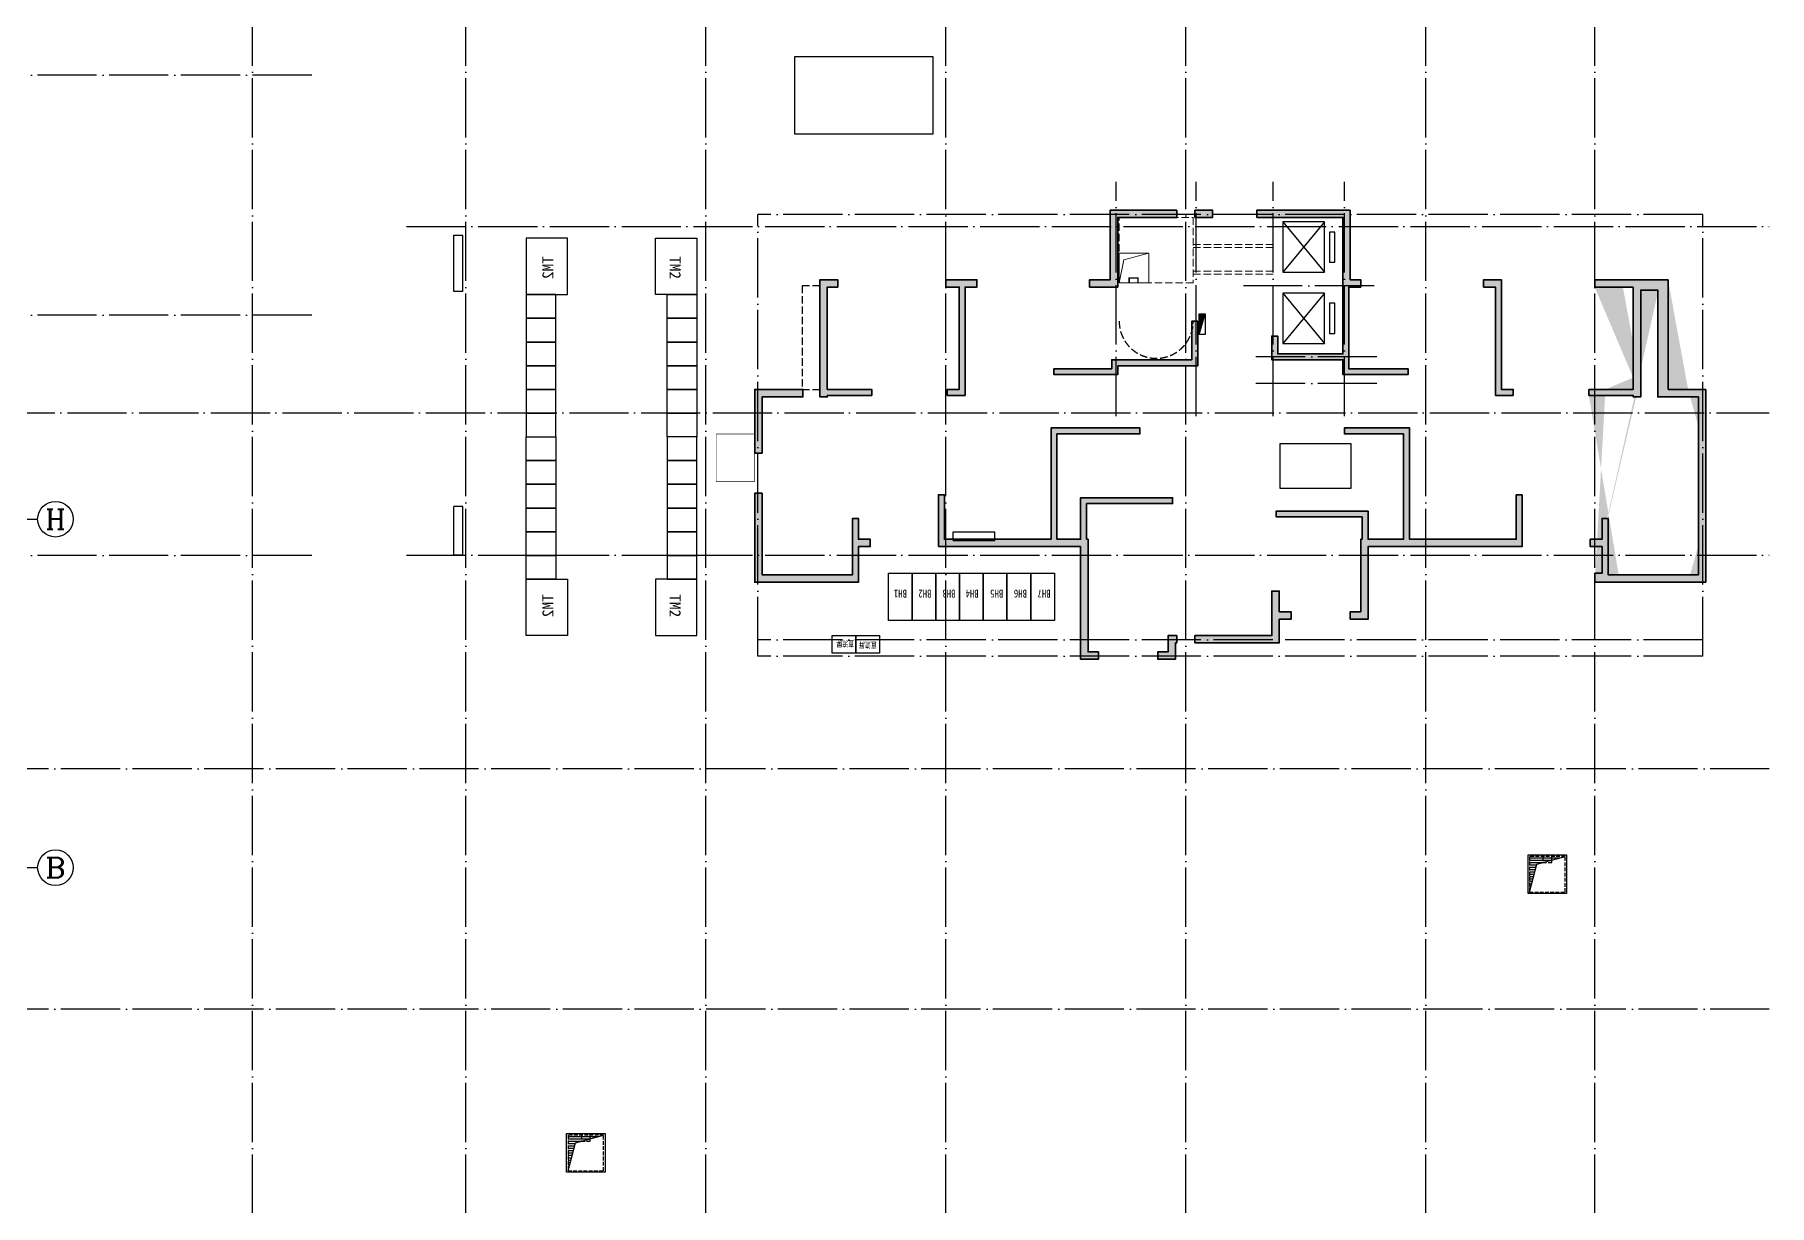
# Model space of a CAD drawing. Extents: x 115549 to 768939, y -502199 to 402497.
# Drawn here: x 622633 to 681174, y -383137 to -343658 of the extents above; entities that cross this region are included whole.
import ezdxf
from ezdxf.enums import TextEntityAlignment as Align

# ---------------------------------------------------------------- set-up
doc = ezdxf.new("R2010")
doc.units = 0
doc.header["$LTSCALE"] = 1000
doc.header["$MEASUREMENT"] = 0
for name, pattern in [('__DASH', [0.35, 0.25, -0.1]), ('DASH', [0.35, 0.25, -0.1]), ('DOTE', [2.4200000000000004, 2, -0.2, 0.02, -0.2])]:
    doc.linetypes.add(name, pattern=pattern)
for name, color, linetype, lineweight in [('_0', 7, 'Continuous', 9), ('主楼剪力墙', 212, 'Continuous', 5), ('砼墙', 3, 'Continuous', 35)]:
    doc.layers.add(name, color=color, linetype=linetype, lineweight=lineweight)
for name, color, linetype in [('AXIS', 3, 'Continuous'), ('AXIS_TEXT', 7, 'Continuous'), ('DOTE', 16, 'DOTE'), ('DQ', 6, 'Continuous'), ('EQUIP_消火栓', 7, 'Continuous'), ('EVTR', 2, 'Continuous'), ('nuan', 6, 'Continuous'), ('STAIR', 50, 'Continuous'), ('升板区域', 8, 'Continuous'), ('地库文字', 7, 'Continuous'), ('给水', 32, 'Continuous')]:
    doc.layers.add(name, color=color, linetype=linetype)
doc.styles.add('-宋体', font='', dxfattribs={"width": 0.8})
doc.styles.add('_TCH_AXIS', font='COMPLEX', dxfattribs={"bigfont": 'GBCBIG'})
doc.styles.add('COMPLEX', font='COMPLEX')
doc.styles.add('宋体', font='', dxfattribs={"width": 0.8})
doc.styles.get('-宋体').set_extended_font_data('SimSun')
doc.styles.get('宋体').set_extended_font_data('SimSun')

# ---------------------------------------------------------------- blocks, each defined once
blk = doc.blocks.new('zhuloujlqtiangchong')
at = {"layer": '主楼剪力墙'}
h = blk.add_hatch(color=253, dxfattribs=at)
h.dxf.hatch_style = 1
h.paths.add_polyline_path([(1078822.189551592, 619201.0165939331), (1079422.189551592, 619201.0165939331), (1081822.189551592, 619201.0165939331), (1082722.190331757, 619201.0165939331), (1083622.189551592, 619201.0306568146), (1083622.189551592, 618951.0165939331), (1083622.189551592, 617151.0165939331), (1083622.189551592, 615401.0353441238), (1084222.18642658, 615401.01659441), (1084222.19423908, 615651.0165939331), (1083872.189551592, 615651.0275316238), (1083872.189551592, 617151.0165939331), (1083872.189551592, 618951.0165939331), (1083872.189551592, 619451.0345630646), (1083822.189551592, 619451.0345630646), (1083822.189551592, 620251.0165939331), (1083822.189551592, 620651.0165939331), (1085622.189551592, 620651.0165939331), (1086722.189551592, 620651.0165939331), (1086722.189551592, 620851.0165939331), (1085622.189551592, 620851.0165939331), (1083622.189551592, 620851.0165939331), (1083622.189551592, 620251.0165939331), (1083622.189551592, 619451.0306568146), (1082822.189551592, 619451.0181565285), (1082822.189551592, 620751.0165939331), (1082822.189551592, 620951.0165939331), (1082822.189551592, 622601.0165939331), (1082822.189551592, 623001.0165939331), (1084822.189551592, 623001.0165939331), (1085622.189551592, 623001.0165939331), (1085622.189551592, 623201.0165939331), (1084822.189551592, 623201.0165939331), (1082622.189551592, 623201.0165939331), (1082622.189551592, 622601.0165939331), (1082622.189551592, 620951.0165939331), (1082622.189551592, 620751.0165939331), (1082622.189551592, 619451.0165939331), (1081822.189551592, 619451.0165939331), (1079022.189551592, 619451.0165939331), (1079022.189551592, 620951.0165939331), (1078822.189551592, 620951.0165939331)])
h.paths.add_polyline_path([(1092722.213452458, 630551.0165939331), (1091272.213452458, 630551.0165939331), (1090172.213452458, 630551.0165939331), (1089572.222128153, 630551.0165939331), (1089572.214315653, 630301.0165939331), (1090172.213452458, 630301.0165939331), (1091272.213452458, 630301.0165939331), (1092472.213452458, 630301.0165939331), (1092472.213452458, 628101.0322189331), (1092472.213452458, 625701.0165939331), (1090272.213452458, 625701.0165939331), (1090272.213452458, 626301.0165939331), (1090072.213452458, 626301.0165939331), (1090072.213452458, 625501.0165939331), (1092472.213452458, 625501.0165939331), (1092472.213452458, 625001.0165939331), (1094672.213452458, 625001.0165939331), (1094672.213452458, 625201.0165939331), (1092672.213452458, 625201.0165939331), (1092672.213452458, 625601.0165939331), (1092672.213452458, 627951.0290942192), (1093072.20876497, 627951.01659441), (1093072.21657747, 628201.0165939331), (1092722.213452458, 628201.0275316238)])
h.paths.add_polyline_path([(1098222.189551592, 624301.0165939331), (1098222.189551592, 624501.0165939331), (1097822.189551592, 624501.0165939331), (1097822.189551592, 628201.0165939331), (1097222.189551592, 628201.0165939331), (1097222.189551592, 627951.0165939331), (1097622.189551592, 627951.0165939331), (1097622.189551592, 624301.0165939331)])
h.paths.add_polyline_path([(1076022.188844144, 624301.0165939331), (1076572.189551592, 624301.0165939331), (1076572.189551592, 624501.0165939331), (1076022.19025898, 624501.0165939331), (1075072.189551592, 624501.0300884247), (1075072.189551592, 624901.0165939331), (1075072.189551592, 626051.0165939331), (1075072.189551592, 627951.0165939331), (1075422.189551592, 627951.0165939331), (1075422.189551592, 628201.0165939331), (1074822.189551592, 628201.0165939331), (1074822.189551592, 626051.0165939331), (1074822.189551592, 624901.0165939331), (1074822.189551592, 624251.0388336182), (1075072.192140758, 624251.0388336182), (1075072.192140758, 624301.0300884247)])
h.paths.add_polyline_path([(1073222.188510001, 624251.0165939331), (1074246.22340852, 624251.0343914032), (1074246.21906358, 624501.0343914032), (1073222.190246761, 624501.0165939331), (1072622.189551592, 624501.0353441238), (1072622.189551592, 623101.0322189331), (1072622.189551592, 622351.0165939331), (1072872.189551592, 622351.0165939331), (1072872.189551592, 623101.0322189331), (1072872.189551592, 624251.0275316238)])
h.paths.add_polyline_path([(1075522.189551592, 618251.01659441), (1075022.191246033, 618251.0322189331), (1073222.191246033, 618251.0165939331), (1072872.189551592, 618251.0275316238), (1072872.189551592, 621001.0165939331), (1072622.189551592, 621001.0165939331), (1072622.189551592, 618001.0353441238), (1073222.188422918, 618001.0165939331), (1075022.188422918, 618001.0322189331), (1075522.189551592, 618001.0165939331), (1076122.189551592, 618001.0353441238), (1076122.189551592, 619201.0290942192), (1076522.18642658, 619201.01659441), (1076522.19423908, 619451.0165939331), (1076122.189551592, 619451.0290942192), (1076122.189551592, 620151.0165939331), (1075922.189551592, 620151.0165939331), (1075922.189551592, 619301.0322189331), (1075922.189551592, 618251.0290942192)])
h.paths.add_polyline_path([(1079722.189551592, 624301.0165939331), (1079722.189551592, 627951.0165939331), (1080122.189551592, 627951.0165939331), (1080122.189551592, 628201.0165939331), (1079622.189551592, 628201.0165939331), (1079072.189551592, 628201.0165939331), (1079072.189551592, 627951.0165939331), (1079522.189551592, 627951.0165939331), (1079522.189551592, 624501.0165939331), (1079122.189551592, 624501.0165939331), (1079122.189551592, 624301.0165939331)])
h.paths.add_polyline_path([(1084872.213452458, 625301.0165939331), (1087572.213452458, 625301.0165939331), (1087572.213452458, 626801.0165939331), (1087372.213452458, 626801.0165939331), (1087372.213452458, 625501.0165939331), (1084672.213452458, 625501.0165939331), (1084672.213452458, 625201.0165939331), (1082722.189551592, 625201.0165939331), (1082722.189551592, 625001.0165939331), (1084872.213452458, 625001.0165939331)])
h.paths.add_polyline_path([(1086872.189551592, 630301.0165939331), (1086872.189551592, 630551.0165939331), (1085372.213452458, 630551.0165939331), (1084622.213452458, 630551.0165939331), (1084622.213452458, 628881.0165939331), (1084622.213452458, 628201.0165939331), (1084322.189551592, 628201.0165939331), (1083922.189551592, 628201.0165939331), (1083922.189551592, 627951.0165939331), (1084322.189551592, 627951.0165939331), (1084872.213452458, 627951.0165939331), (1084872.213452458, 628881.0165939331), (1084872.213452458, 630301.0165939331), (1085372.213452458, 630301.0165939331)])
h.paths.add_polyline_path([(1087472.189551592, 630301.0165939331), (1087472.189551592, 630551.0165939331), (1087472.213452458, 630551.0165939331), (1088072.222128153, 630551.0165939331), (1088072.214315653, 630301.0165939331), (1087472.213452458, 630301.0165939331)])
h.paths.add_polyline_path([(1086872.189551592, 615951.0322189331), (1086872.189551592, 616201.0322189331), (1086572.002051592, 616201.0322189331), (1086572.002051592, 615651.0275297165), (1086222.184862316, 615651.0165939331), (1086222.192677736, 615401.01659441), (1086822.002051592, 615401.0353450775), (1086822.002051592, 615951.0322189331)])
h.paths.add_polyline_path([(1087472.189551592, 615951.0290942192), (1087472.189551592, 616201.0290942192), (1088672.190331757, 616201.0165939331), (1089722.187207282, 616201.0165939331), (1090072.189551592, 616201.0275316238), (1090072.189551592, 616851.0322189331), (1090072.189551592, 617701.0165939331), (1090322.189551592, 617701.0165939331), (1090322.189551592, 617001.0290942192), (1090722.19423908, 617001.0165939331), (1090722.18642658, 616751.01659441), (1090322.189551592, 616751.0290942192), (1090322.189551592, 615951.0353441238), (1089722.191115677, 615951.0165939331), (1088672.189035177, 615951.0165939331)])
h.paths.add_polyline_path([(1098322.189551592, 620951.0165939331), (1098322.189551592, 619451.1055364609), (1094722.189551592, 619451.018998146), (1094722.189551592, 620301.0165939331), (1094722.189551592, 620951.0165939331), (1094722.189551592, 622601.0165939331), (1094722.189551592, 623201.0165939331), (1092522.189551592, 623201.0165939331), (1092522.189551592, 623001.0165939331), (1094522.189551592, 623001.0165939331), (1094522.189551592, 622601.0165939331), (1094522.189551592, 620951.0165939331), (1094522.189551592, 620301.0165939331), (1094522.189551592, 619451.0177102089), (1093322.189551592, 619451.0311031342), (1093322.189551592, 619801.0165939331), (1093322.189551592, 620401.0165939331), (1090222.189551592, 620401.0165939331), (1090222.189551592, 620201.0165939331), (1093122.189551592, 620201.0165939331), (1093122.189551592, 619801.0165939331), (1093122.189551592, 619451.0338931084), (1093072.189551592, 619451.0338931084), (1093072.189551592, 618501.0165939331), (1093072.189551592, 617001.0275316238), (1092722.184864044, 617001.0165939331), (1092722.192676544, 616751.01659441), (1093322.189551592, 616751.0353441238), (1093322.189551592, 618501.0165939331), (1093322.189551592, 619201.0311031342), (1094622.190194428, 619201.0165939331), (1098522.189551592, 619201.1103439331), (1098522.189551592, 620951.0165939331)])
edge = h.paths.add_edge_path()
edge.add_line((1100972.213452458, 618301.0195937157), (1101222.189551545, 618301.0293584918))
edge.add_line((1101222.189551592, 618301.029358387), (1101222.189551592, 619201.0322192017))
edge.add_line((1101222.189551592, 619201.03221941), (1100822.199968258, 619201.0165946812))
edge.add_line((1100822.199968219, 619201.0165948868), (1100822.173926552, 619451.0165935304))
edge.add_line((1100822.173926592, 619451.0165934563), (1100972.185087669, 619451.0322196189))
edge.add_line((1100972.185087621, 619451.03221941), (1101222.189551544, 619451.0210584963))
edge.add_line((1101222.189551592, 619451.0210585594), (1101222.189551592, 620151.0165941243))
edge.add_line((1101222.189551592, 620151.0165939331), (1101422.189551592, 620151.0165939331))
edge.add_line((1101422.189551592, 620151.0165939331), (1101422.189551592, 619301.0165939331))
edge.add_line((1101422.189551592, 619301.0165939331), (1101422.189551592, 618251.0165939331))
edge.add_line((1101422.189551592, 618251.0165939331), (1101822.189551592, 618251.0165939331))
edge.add_line((1101822.189551592, 618251.0165939331), (1104122.189551592, 618251.0165939331))
edge.add_line((1104122.189551592, 618251.0165939331), (1104472.247478351, 618251.0165939331))
edge.add_line((1104472.247478306, 618251.0165939331), (1104472.189551547, 620151.014311816))
edge.add_line((1104472.189551592, 620151.0143117905), (1104472.189551592, 622001.0165939076))
edge.add_line((1104472.189551592, 622001.0165939331), (1104472.189551592, 622351.018875998))
edge.add_line((1104472.189551592, 622351.0188760757), (1104472.247478243, 624251.0275318807))
edge.add_line((1104472.247478247, 624251.0275321007), (1104122.191895009, 624251.0165942309))
edge.add_line((1104122.191895008, 624251.0165939331), (1103097.189551595, 624251.0165939331))
edge.add_line((1103097.189551592, 624251.0165939331), (1103097.189551592, 627851.0165939331))
edge.add_line((1101922.189551592, 628201.0165939331), (1100972.189551592, 628201.0165939331))
edge.add_line((1102422.189551592, 628201.0165939331), (1101922.189551592, 628201.0165939331))
edge.add_line((1103122.189551592, 628201.0165939331), (1102422.189551592, 628201.0165939331))
edge.add_line((1103447.189551592, 628201.0165939331), (1103122.189551592, 628201.0165939331))
edge.add_line((1103447.189551592, 624501.0165939331), (1103447.189551592, 628201.0165939331))
edge.add_line((1104122.187988043, 624501.0165939331), (1103447.18955156, 624501.0165939331))
edge.add_line((1104722.255100489, 624501.035343647), (1104122.187988072, 624501.0165938935))
edge.add_line((1104722.189551592, 622351.0150728226), (1104722.255100491, 624501.0353439526))
edge.add_line((1104722.189551592, 622001.0165939331), (1104722.189551592, 622351.0150725566))
edge.add_line((1104722.189551592, 620151.0181155205), (1104722.189551592, 622001.016594109))
edge.add_line((1104722.255100369, 618001.0165939331), (1104722.189551543, 620151.0181153446))
edge.add_line((1104122.189551592, 618001.0165939331), (1104722.255100419, 618001.0165939331))
edge.add_line((1101822.189551592, 618001.0165939331), (1104122.189551592, 618001.0165939331))
edge.add_line((1100972.283301592, 618001.0165939331), (1101822.189551592, 618001.0165939331))
edge.add_line((1100772.189551592, 624301.0165939331), (1101322.189551592, 624301.0165939331))
edge.add_line((1100772.189551592, 624501.0165939331), (1100772.189551592, 624301.0165939331))
edge.add_line((1101322.189551592, 624501.0165939331), (1100772.189551592, 624501.0165939331))
edge.add_line((1102272.189551592, 624501.0165939331), (1101322.189551592, 624501.0165939331))
edge.add_line((1102272.189551592, 624901.0165939331), (1102272.189551592, 624501.0165939331))
edge.add_line((1102272.189551592, 626051.0165939331), (1102272.189551592, 624901.0165939331))
edge.add_line((1102272.189551592, 627951.0165939331), (1102272.189551592, 626051.0165939331))
edge.add_line((1101922.189551592, 627951.0165939331), (1102272.189551592, 627951.0165939331))
edge.add_line((1100972.189551592, 627951.0165939331), (1101922.189551592, 627951.0165939331))
edge.add_line((1100972.189551592, 628201.0165939331), (1100972.189551592, 627951.0165939331))
edge.add_line((1102522.189551592, 624301.0165939331), (1102522.189551592, 624901.0165939331))
edge.add_line((1102522.189551592, 624901.0165939331), (1102522.189551592, 626051.0165939331))
edge.add_line((1102522.189551592, 626051.0165939331), (1102522.189551592, 627851.0165939331))
edge.add_line((1102522.189551592, 627851.0165939331), (1103122.189551592, 627851.0165939331))
edge.add_line((1100972.283301592, 618301.025293827), (1100972.283301592, 618001.0165941996))
edge.add_line((1101322.213467538, 624301.0301337242), (1102272.242012487, 624301.0301337242))
edge.add_line((1102272.242012501, 624301.0301337242), (1102272.242012501, 624251.3769712168))
edge.add_line((1102272.242012501, 624251.3769712448), (1102522.213467552, 624251.3769712448))
edge.add_line((1102522.213467538, 624251.3769712448), (1102522.213467538, 624901.0301337523))
h = blk.add_hatch(color=253, dxfattribs=at)
h.dxf.hatch_style = 1
h.paths.add_polyline_path([(1103447.189551592, 628201.0165939331), (1103122.189551592, 628201.0165939331), (1102422.189551592, 628201.0165939331), (1101922.189551592, 628201.0165939331), (1100972.189551592, 628201.0165939331), (1100972.189551592, 627951.0165939331), (1101922.189551592, 627951.0165939331), (1102272.189551592, 627951.0165939331), (1102272.189551592, 626051.0165939331), (1102272.189551592, 624901.0165939331), (1102272.189551592, 624501.0165939331), (1101322.189551592, 624501.0165939331), (1100772.189551592, 624501.0165939331), (1100772.189551592, 624301.0165939331), (1101322.189551592, 624301.0165939331), (1102272.242012501, 624301.0301337242), (1102272.242012501, 624251.3769712448), (1102522.213467538, 624251.3769712448), (1102522.213467538, 624901.0301337242), (1102522.189551592, 626051.0165939331), (1102522.189551592, 627851.0165939331), (1103097.189551592, 627851.0165939331), (1103097.189551592, 624251.0165939331), (1104122.191895008, 624251.0165939331), (1104472.247478247, 624251.0275321007), (1104472.189551592, 622351.0188760757), (1104472.189551592, 622001.0165939331), (1104472.189551592, 620151.0143117905), (1104472.247478306, 618251.0165939331), (1104122.189551592, 618251.0165939331), (1101822.189551592, 618251.0165939331), (1101422.189551592, 618251.0165939331), (1101422.189551592, 619301.0165939331), (1101422.189551592, 620151.0165939331), (1101222.189551592, 620151.0165939331), (1101222.189551592, 619451.0210585594), (1100972.185087621, 619451.03221941), (1100822.173926592, 619451.0165934563), (1100822.199968219, 619201.0165948868), (1101222.189551592, 619201.03221941), (1101222.189551592, 618301.029358387), (1100972.283301592, 618301.0195965767), (1100972.283301592, 618001.0165939331), (1101822.189551592, 618001.0165939331), (1104122.189551592, 618001.0165939331), (1104722.255100369, 618001.0165939331), (1104722.189551592, 620151.0181155205), (1104722.189551592, 622001.0165939331), (1104722.189551592, 622351.0150728226), (1104722.255100489, 624501.035343647), (1104122.187988043, 624501.0165939331), (1103447.189551592, 624501.0165939331)])
at = {"layer": '主楼剪力墙', "color": 253}
blk.add_lwpolyline([(1103447.189551592, 628201.0165939331), (1103122.189551592, 628201.0165939331), (1102422.189551592, 628201.0165939331), (1101922.189551592, 628201.0165939331), (1100972.189551592, 628201.0165939331), (1100972.189551592, 627951.0165939331), (1101922.189551592, 627951.0165939331), (1102272.189551592, 627951.0165939331), (1102272.189551592, 626051.0165939331), (1102272.189551592, 624901.0165939331), (1102272.189551592, 624501.0165939331), (1101322.189551592, 624501.0165939331), (1100772.189551592, 624501.0165939331), (1100772.189551592, 624301.0165939331), (1101322.189551592, 624301.0165939331), (1102272.242012501, 624301.0301337242), (1102272.242012501, 624251.3769712448), (1102522.213467538, 624251.3769712448), (1102522.213467538, 624901.0301337242), (1102522.189551592, 626051.0165939331), (1102522.189551592, 627851.0165939331), (1103097.189551592, 627851.0165939331), (1103097.189551592, 624251.0165939331), (1104122.191895008, 624251.0165939331), (1104472.247478247, 624251.0275321007), (1104472.189551592, 622351.0188760757), (1104472.189551592, 622001.0165939331), (1104472.189551592, 620151.0143117905), (1104472.247478306, 618251.0165939331), (1104122.189551592, 618251.0165939331), (1101822.189551592, 618251.0165939331), (1101422.189551592, 618251.0165939331), (1101422.189551592, 619301.0165939331), (1101422.189551592, 620151.0165939331), (1101222.189551592, 620151.0165939331), (1101222.189551592, 619451.0210585594), (1100972.185087621, 619451.03221941), (1100822.173926592, 619451.0165934563), (1100822.199968219, 619201.0165948868), (1101222.189551592, 619201.03221941), (1101222.189551592, 618301.029358387), (1100972.283301592, 618301.0195965767), (1100972.283301592, 618001.0165939331), (1101822.189551592, 618001.0165939331), (1104122.189551592, 618001.0165939331), (1104722.255100369, 618001.0165939331), (1104722.189551592, 620151.0181155205), (1104722.189551592, 622001.0165939331), (1104722.189551592, 622351.0150728226), (1104722.255100489, 624501.035343647), (1104122.187988043, 624501.0165939331), (1103447.189551592, 624501.0165939331)], close=True, dxfattribs=at)
blk = doc.blocks.new('$TelecSys$00000020')
for p, q in [((-0.5, 0.5), (0.5, 0.5)), ((-0.5, -0.5), (-0.5, 0.5)), ((0.5, 0.5), (0.5, -0.5)), ((0.5, -0.5), (-0.5, -0.5))]:
    blk.add_line(p, q)
blk = doc.blocks.new('ss')
at = {"layer": 'DQ'}
for points in [[(3354072.122894459, 635504.7814337804), (3354072.122894461, 634704.7814337811), (3353072.122894461, 634704.781433782), (3353072.122894458, 635504.781433778), (3354072.12289446, 635504.781433783)], [(3354072.12289446, 634704.7814337828), (3354072.122894461, 633904.7814337832), (3353072.122894462, 633904.7814337845), (3353072.122894458, 634704.7814337822), (3354072.122894461, 634704.7814337853)], [(3354072.12289446, 633904.781433787), (3354072.12289446, 633104.781433787), (3353072.122894462, 633104.781433788), (3353072.122894457, 633904.7814337857), (3354072.12289446, 633904.7814337891)], [(3354072.122894465, 633104.7814337919), (3354072.122894466, 632304.7814337921), (3353072.122894466, 632304.7814337929), (3353072.122894462, 633104.7814337906), (3354072.122894465, 633104.781433794)], [(3354072.122894469, 632304.7814337935), (3354072.122894469, 631504.7814337956), (3353072.122894471, 631504.7814337952), (3353072.122894466, 632304.7814337929), (3354072.122894469, 632304.7814337963)], [(3354072.122894473, 631504.7814337958), (3354072.122894473, 630704.7814337979), (3353072.122894475, 630704.7814337976), (3353072.122894471, 631504.7814337952), (3354072.122894473, 631504.7814337986)], [(3354072.122894473, 629904.7814337993), (3354072.122894473, 630704.7814337972), (3353072.122894475, 630704.7814337976), (3353072.122894471, 629904.7814337999), (3354072.122894473, 629904.7814337965)], [(3354072.122894469, 629104.7814338016), (3354072.122894469, 629904.7814337995), (3353072.122894471, 629904.7814337999), (3353072.122894466, 629104.7814338022), (3354072.122894469, 629104.7814337988)], [(3354072.122894465, 628304.7814338033), (3354072.122894466, 629104.781433803), (3353072.122894466, 629104.7814338022), (3353072.122894462, 628304.7814338045), (3354072.122894465, 628304.7814338012)], [(3354072.12289446, 627504.7814338082), (3354072.12289446, 628304.7814338082), (3353072.122894462, 628304.7814338071), (3353072.122894457, 627504.7814338094), (3354072.12289446, 627504.781433806)], [(3354072.12289446, 626704.7814338123), (3354072.122894461, 627504.7814338119), (3353072.122894462, 627504.7814338106), (3353072.122894458, 626704.7814338129), (3354072.122894461, 626704.7814338098)], [(3354072.122894459, 625904.7814338147), (3354072.122894461, 626704.781433814), (3353072.122894461, 626704.7814338132), (3353072.122894458, 625904.7814338171), (3354072.12289446, 625904.7814338121)]]:
    blk.add_lwpolyline(points, dxfattribs=at)
at = {"layer": 'DQ', "xscale": 1400, "yscale": 1900, "zscale": 1400}
blk.add_blockref('$TelecSys$00000020', (3353372.122894457, 636454.7814337767), dxfattribs=at)
at = {"layer": 'DQ', "xscale": -1400, "yscale": 1900, "zscale": 1400, "rotation": 180}
blk.add_blockref('$TelecSys$00000020', (3353372.122894457, 624954.7814338184), dxfattribs=at)
at = {"layer": 'DQ', "style": '宋体'}
for p in [(3353147.847686213, 636802.7507224384), (3353147.847686213, 625397.951385663)]:
    blk.add_text('TM2', height=379.746835443038, rotation=270, dxfattribs=at).set_placement(p)
blk = doc.blocks.new('_AXISO')
blk.add_circle((0, 0), 0.5)
at = {"layer": 'AXIS_TEXT', "style": 'COMPLEX', "width": 1.041666666666667}
blk.add_attdef('A', text='', height=0.56, dxfattribs=at).set_placement((-0.25, -0.28), (0.25, -0.28), align=Align.FIT)
blk = doc.blocks.new('$TwtSys$00000434')
for p, q in [((-0.5, 0.5), (-0.5, -0.5)), ((-0.5, -0.5), (0.5, 0.5)), ((0.5, 0.5), (-0.5, 0.5)), ((0.5, -0.5), (0.5, 0.5)), ((-0.5, -0.5), (0.5, -0.5))]:
    blk.add_line(p, q)
blk.add_solid([(0.5, -0.5), (0.5, 0.5), (-0.5, -0.5)])
blk = doc.blocks.new('kengyi')
at = {"layer": '给水'}
for p, q in [((2970149.975596845, 735418.3133392334), (2971184.345076382, 735418.3133392334)), ((2970149.975596845, 735338.9383392334), (2970896.980648756, 735338.9383392334)), ((2970149.975596845, 735259.5633392334), (2970609.61622113, 735259.5633392334)), ((2970149.975596845, 735180.1883392334), (2970393.226629138, 735180.1883392334)), ((2970149.975596845, 735100.8133392334), (2970372.150847256, 735100.8133392334)), ((2970149.975596845, 735021.4383392334), (2970351.075065315, 735021.4383392334)), ((2970149.975596845, 734942.0633392334), (2970329.999283433, 734942.0633392334)), ((2970149.975596845, 734862.6883392334), (2970308.923501551, 734862.6883392334)), ((2970149.975596845, 734783.3133392334), (2970287.847719669, 734783.3133392334)), ((2970149.975596845, 734703.9383392334), (2970266.771937788, 734703.9383392334)), ((2970149.975596845, 734624.5633392334), (2970245.696155846, 734624.5633392334)), ((2970149.975596845, 734545.1883392334), (2970224.620373964, 734545.1883392334)), ((2970149.975596845, 734465.8133392334), (2970203.544592083, 734465.8133392334)), ((2970149.975596845, 734386.4383392334), (2970182.468810201, 734386.4383392334))]:
    blk.add_line(p, q, dxfattribs=at)
blk.add_lwpolyline([(2970099.975596845, 735514.0633392334), (2971399.975596845, 735514.0633392334), (2971399.975596845, 734214.0633392334), (2970099.975596845, 734214.0633392334)], close=True, dxfattribs=at)
at = {"layer": '给水', "linetype": '__DASH', "ltscale": 0.5}
blk.add_lwpolyline([(2971349.975596845, 735464.0633392334), (2970149.975596845, 735464.0633392334), (2970149.975596845, 734264.0633392334), (2971349.975596845, 734264.0633392334)], close=True, dxfattribs=at)
at = {"layer": '给水'}
blk.add_lwpolyline([(2970149.975596845, 734264.0633392334), (2970398.844030321, 735201.3444328308), (2971349.975596845, 735464.0633392334)], dxfattribs=at)
at = {"layer": '给水', "linetype": '__DASH', "ltscale": 0.5}
blk.add_lwpolyline([(2970599.975596845, 735461.101129055), (2970599.975596845, 735261.101129055), (2970899.975596845, 735261.101129055), (2970899.975596845, 735461.101129055)], dxfattribs=at)
blk = doc.blocks.new('gangjinhunningtuqiang')
at = {"layer": '砼墙', "color": 8}
for p, q in [((1086872.189551592, 630301.0165939331), (1086872.189551592, 630551.0165939331)), ((1087472.189551592, 630301.0165939331), (1087472.189551592, 630551.0165939331)), ((1100972.189551592, 628201.0165939331), (1100972.189551592, 627951.0165939331)), ((1101922.189551592, 628201.0165939331), (1100972.189551592, 628201.0165939331)), ((1102422.189551592, 628201.0165939331), (1101922.189551592, 628201.0165939331)), ((1103122.189551592, 628201.0165939331), (1102422.189551592, 628201.0165939331)), ((1103447.189551592, 628201.0165939331), (1103122.189551592, 628201.0165939331)), ((1103447.189551592, 624501.0165939331), (1103447.189551592, 628201.0165939331)), ((1100972.189551592, 627951.0165939331), (1101922.189551592, 627951.0165939331)), ((1101922.189551592, 627951.0165939331), (1102272.189551592, 627951.0165939331)), ((1102272.189551592, 627951.0165939331), (1102272.189551592, 626051.0165939331)), ((1102272.189551592, 626051.0165939331), (1102272.189551592, 624901.0165939331)), ((1102272.189551592, 624901.0165939331), (1102272.189551592, 624501.0165939331)), ((1101322.189551592, 624501.0165939331), (1100772.189551592, 624501.0165939331)), ((1100772.189551592, 624501.0165939331), (1100772.189551592, 624301.0165939331)), ((1100772.189551592, 624301.0165939331), (1101322.189551592, 624301.0165939331)), ((1102272.189551592, 624501.0165939331), (1101322.189551592, 624501.0165939331)), ((1104122.187988043, 624501.0165939331), (1103447.189551592, 624501.0165939331)), ((1104722.255100489, 624501.035343647), (1104122.187988043, 624501.0165939331)), ((1104722.189551592, 622351.0150728226), (1104722.255100489, 624501.035343647)), ((1104722.189551592, 622001.0165939331), (1104722.189551592, 622351.0150728226)), ((1104722.189551592, 620151.0181155205), (1104722.189551592, 622001.0165939331)), ((1098522.189551592, 620951.0165939331), (1098322.189551592, 620951.0165939331)), ((1104722.255100369, 618001.0165939331), (1104722.189551592, 620151.0181155205)), ((1100972.283301592, 618301.025293827), (1100972.283301592, 618001.0165939331)), ((1100972.283301592, 618001.0165939331), (1101822.189551592, 618001.0165939331)), ((1101822.189551592, 618001.0165939331), (1104122.189551592, 618001.0165939331)), ((1104122.189551592, 618001.0165939331), (1104722.255100369, 618001.0165939331)), ((1086872.189551592, 615951.0322189331), (1086872.189551592, 616201.0322189331)), ((1087472.189551592, 615951.0290942192), (1087472.189551592, 616201.0290942192))]:
    blk.add_line(p, q, dxfattribs=at)
for points in [[(1086872.189551592, 630551.0165939331), (1085372.213452458, 630551.0165939331), (1084622.213452458, 630551.0165939331), (1084622.213452458, 628881.0165939331), (1084622.213452458, 628201.0165939331), (1084322.189551592, 628201.0165939331), (1083922.189551592, 628201.0165939331), (1083922.189551592, 627951.0165939331), (1084322.189551592, 627951.0165939331), (1084872.213452458, 627951.0165939331), (1084872.213452458, 628881.0165939331), (1084872.213452458, 630301.0165939331), (1085372.213452458, 630301.0165939331), (1086872.189551592, 630301.0165939331)], [(1087472.189551592, 630301.0165939331), (1087472.213452458, 630301.0165939331), (1088072.214315653, 630301.0165939331), (1088072.222128153, 630551.0165939331), (1087472.213452458, 630551.0165939331), (1087472.189551592, 630551.0165939331)], [(1100972.213452458, 618301.0195937157), (1101222.189551592, 618301.029358387), (1101222.189551592, 619201.03221941), (1100822.199968219, 619201.0165948868), (1100822.173926592, 619451.0165934563), (1100972.185087621, 619451.03221941), (1101222.189551592, 619451.0210585594), (1101222.189551592, 620151.0165939331), (1101422.189551592, 620151.0165939331), (1101422.189551592, 619301.0165939331), (1101422.189551592, 618251.0165939331), (1101822.189551592, 618251.0165939331), (1104122.189551592, 618251.0165939331), (1104472.247478306, 618251.0165939331), (1104472.189551592, 620151.0143117905), (1104472.189551592, 622001.0165939331), (1104472.189551592, 622351.0188760757), (1104472.247478247, 624251.0275321007), (1104122.191895008, 624251.0165939331), (1103097.189551592, 624251.0165939331), (1103097.189551592, 627851.0165939331), (1102522.189551592, 627851.0165939331), (1102522.189551592, 626051.0165939331), (1102522.189551592, 624901.0165939331), (1102522.189551592, 624301.0165939331)], [(1101322.213467538, 624301.0301337242), (1102272.242012501, 624301.0301337242), (1102272.242012501, 624251.3769712448), (1102522.213467538, 624251.3769712448), (1102522.213467538, 624901.0301337242)], [(1098322.189551592, 620951.0165939331), (1098322.189551592, 619451.1055364609), (1094722.189551592, 619451.018998146), (1094722.189551592, 620301.0165939331), (1094722.189551592, 620951.0165939331), (1094722.189551592, 622601.0165939331), (1094722.189551592, 623201.0165939331), (1092522.189551592, 623201.0165939331), (1092522.189551592, 623001.0165939331), (1094522.189551592, 623001.0165939331), (1094522.189551592, 622601.0165939331), (1094522.189551592, 620951.0165939331), (1094522.189551592, 620301.0165939331), (1094522.189551592, 619451.0177102089), (1093322.189551592, 619451.0311031342), (1093322.189551592, 619801.0165939331), (1093322.189551592, 620401.0165939331), (1090222.189551592, 620401.0165939331), (1090222.189551592, 620201.0165939331), (1093122.189551592, 620201.0165939331), (1093122.189551592, 619801.0165939331), (1093122.189551592, 619451.0338931084), (1093072.189551592, 619451.0338931084), (1093072.189551592, 618501.0165939331), (1093072.189551592, 617001.0275316238), (1092722.184864044, 617001.0165939331), (1092722.192676544, 616751.01659441), (1093322.189551592, 616751.0353441238), (1093322.189551592, 618501.0165939331), (1093322.189551592, 619201.0311031342), (1094622.190194428, 619201.0165939331), (1098522.189551592, 619201.1103439331), (1098522.189551592, 620951.0165939331)], [(1087472.189551592, 615951.0290942192), (1088672.189035177, 615951.0165939331), (1089722.191115677, 615951.0165939331), (1090322.189551592, 615951.0353441238), (1090322.189551592, 616751.0290942192), (1090722.18642658, 616751.01659441), (1090722.19423908, 617001.0165939331), (1090322.189551592, 617001.0290942192), (1090322.189551592, 617701.0165939331), (1090072.189551592, 617701.0165939331), (1090072.189551592, 616851.0322189331), (1090072.189551592, 616201.0275316238), (1089722.187207282, 616201.0165939331), (1088672.190331757, 616201.0165939331), (1087472.189551592, 616201.0290942192)], [(1086872.189551592, 616201.0322189331), (1086572.002051592, 616201.0322189331), (1086572.002051592, 615651.0275297165), (1086222.184862316, 615651.0165939331), (1086222.192677736, 615401.01659441), (1086822.002051592, 615401.0353450775), (1086822.002051592, 615951.0322189331), (1086872.189551592, 615951.0322189331)]]:
    blk.add_lwpolyline(points, dxfattribs=at)
for points in [[(1092722.213452458, 630551.0165939331), (1091272.213452458, 630551.0165939331), (1090172.213452458, 630551.0165939331), (1089572.222128153, 630551.0165939331), (1089572.214315653, 630301.0165939331), (1090172.213452458, 630301.0165939331), (1091272.213452458, 630301.0165939331), (1092472.213452458, 630301.0165939331), (1092472.213452458, 628101.0322189331), (1092472.213452458, 625701.0165939331), (1090272.213452458, 625701.0165939331), (1090272.213452458, 626301.0165939331), (1090072.213452458, 626301.0165939331), (1090072.213452458, 625501.0165939331), (1092472.213452458, 625501.0165939331), (1092472.213452458, 625001.0165939331), (1094672.213452458, 625001.0165939331), (1094672.213452458, 625201.0165939331), (1092672.213452458, 625201.0165939331), (1092672.213452458, 625601.0165939331), (1092672.213452458, 627951.0290942192), (1093072.20876497, 627951.01659441), (1093072.21657747, 628201.0165939331), (1092722.213452458, 628201.0275316238)], [(1076022.188844144, 624301.0165939331), (1076572.189551592, 624301.0165939331), (1076572.189551592, 624501.0165939331), (1076022.19025898, 624501.0165939331), (1075072.189551592, 624501.0300884247), (1075072.189551592, 624901.0165939331), (1075072.189551592, 626051.0165939331), (1075072.189551592, 627951.0165939331), (1075422.189551592, 627951.0165939331), (1075422.189551592, 628201.0165939331), (1074822.189551592, 628201.0165939331), (1074822.189551592, 626051.0165939331), (1074822.189551592, 624901.0165939331), (1074822.189551592, 624251.0388336182), (1075072.192140758, 624251.0388336182), (1075072.192140758, 624301.0300884247)], [(1079722.189551592, 624301.0165939331), (1079722.189551592, 627951.0165939331), (1080122.189551592, 627951.0165939331), (1080122.189551592, 628201.0165939331), (1079622.189551592, 628201.0165939331), (1079072.189551592, 628201.0165939331), (1079072.189551592, 627951.0165939331), (1079522.189551592, 627951.0165939331), (1079522.189551592, 624501.0165939331), (1079122.189551592, 624501.0165939331), (1079122.189551592, 624301.0165939331)], [(1098222.189551592, 624301.0165939331), (1098222.189551592, 624501.0165939331), (1097822.189551592, 624501.0165939331), (1097822.189551592, 628201.0165939331), (1097222.189551592, 628201.0165939331), (1097222.189551592, 627951.0165939331), (1097622.189551592, 627951.0165939331), (1097622.189551592, 624301.0165939331)], [(1084872.213452458, 625301.0165939331), (1087572.213452458, 625301.0165939331), (1087572.213452458, 626801.0165939331), (1087372.213452458, 626801.0165939331), (1087372.213452458, 625501.0165939331), (1084672.213452458, 625501.0165939331), (1084672.213452458, 625201.0165939331), (1082722.189551592, 625201.0165939331), (1082722.189551592, 625001.0165939331), (1084872.213452458, 625001.0165939331)], [(1073222.188510001, 624251.0165939331), (1074246.22340852, 624251.0343914032), (1074246.21906358, 624501.0343914032), (1073222.190246761, 624501.0165939331), (1072622.189551592, 624501.0353441238), (1072622.189551592, 623101.0322189331), (1072622.189551592, 622351.0165939331), (1072872.189551592, 622351.0165939331), (1072872.189551592, 623101.0322189331), (1072872.189551592, 624251.0275316238)], [(1078822.189551592, 619201.0165939331), (1079422.189551592, 619201.0165939331), (1081822.189551592, 619201.0165939331), (1082722.190331757, 619201.0165939331), (1083622.189551592, 619201.0306568146), (1083622.189551592, 618951.0165939331), (1083622.189551592, 617151.0165939331), (1083622.189551592, 615401.0353441238), (1084222.18642658, 615401.01659441), (1084222.19423908, 615651.0165939331), (1083872.189551592, 615651.0275316238), (1083872.189551592, 617151.0165939331), (1083872.189551592, 618951.0165939331), (1083872.189551592, 619451.0345630646), (1083822.189551592, 619451.0345630646), (1083822.189551592, 620251.0165939331), (1083822.189551592, 620651.0165939331), (1085622.189551592, 620651.0165939331), (1086722.189551592, 620651.0165939331), (1086722.189551592, 620851.0165939331), (1085622.189551592, 620851.0165939331), (1083622.189551592, 620851.0165939331), (1083622.189551592, 620251.0165939331), (1083622.189551592, 619451.0306568146), (1082822.189551592, 619451.0181565285), (1082822.189551592, 620751.0165939331), (1082822.189551592, 620951.0165939331), (1082822.189551592, 622601.0165939331), (1082822.189551592, 623001.0165939331), (1084822.189551592, 623001.0165939331), (1085622.189551592, 623001.0165939331), (1085622.189551592, 623201.0165939331), (1084822.189551592, 623201.0165939331), (1082622.189551592, 623201.0165939331), (1082622.189551592, 622601.0165939331), (1082622.189551592, 620951.0165939331), (1082622.189551592, 620751.0165939331), (1082622.189551592, 619451.0165939331), (1081822.189551592, 619451.0165939331), (1079022.189551592, 619451.0165939331), (1079022.189551592, 620951.0165939331), (1078822.189551592, 620951.0165939331)], [(1075522.189551592, 618251.01659441), (1075022.191246033, 618251.0322189331), (1073222.191246033, 618251.0165939331), (1072872.189551592, 618251.0275316238), (1072872.189551592, 621001.0165939331), (1072622.189551592, 621001.0165939331), (1072622.189551592, 618001.0353441238), (1073222.188422918, 618001.0165939331), (1075022.188422918, 618001.0322189331), (1075522.189551592, 618001.0165939331), (1076122.189551592, 618001.0353441238), (1076122.189551592, 619201.0290942192), (1076522.18642658, 619201.01659441), (1076522.19423908, 619451.0165939331), (1076122.189551592, 619451.0290942192), (1076122.189551592, 620151.0165939331), (1075922.189551592, 620151.0165939331), (1075922.189551592, 619301.0322189331), (1075922.189551592, 618251.0290942192)]]:
    blk.add_lwpolyline(points, close=True, dxfattribs=at)

msp = doc.modelspace()

# ---------------------------------------------------------------- linework, layer by layer
at = {"linetype": '__DASH'}
msp.add_arc((660483.3017662654, -353321.7803056698), 1250, 180, 0, dxfattribs=at)
at = {"layer": '_0', "color": 0, "linetype": '__DASH'}
msp.add_lwpolyline([(659233.2997301111, -349821.7802227001), (661733.3017662654, -349821.7802227001), (661733.3017662654, -352021.7803056698), (659233.2997301111, -352021.7803056698)], close=True, dxfattribs=at)
at = {"layer": '_0', "color": 0}
msp.add_lwpolyline([(659233.2997301111, -352021.7803056698), (660233.2997301111, -352021.7803056698), (660233.2997301111, -351021.7803056698), (659233.2997301111, -351021.7803056698)], close=True, dxfattribs=at)
msp.add_lwpolyline([(659233.2997301111, -352021.7803056698), (659391.7061227451, -351248.4538310032), (660233.2997301111, -351021.7803056698)], dxfattribs=at)
at = {"layer": '_0', "color": 0, "linetype": '__DASH'}
for points in [[(661733.3018075714, -350735.0958669643), (664433.3019593845, -350735.0969832401)], [(661733.3017662654, -350835.0958669643), (664433.3019180784, -350835.0969832401)], [(661733.3018075714, -351636.9271901111), (664433.3019593845, -351636.9283063869)], [(661733.3017662654, -351736.9271901111), (664433.3019180784, -351736.9283063869)]]:
    msp.add_lwpolyline(points, dxfattribs=at)
at = {"layer": '_0', "color": 0, "const_width": 50}
msp.add_lwpolyline([(659568.2496769915, -352021.7802227001), (659568.2496769915, -351865.3903539638), (659868.1707050691, -351865.3903539638), (659868.1707050691, -352021.7802227001)], dxfattribs=at)
at = {"layer": 'AXIS', "color": 8}
for p, q in [((621232.9161116371, -359998.817730711), (622732.9161116371, -359998.817730711)), ((621232.9161116371, -371748.8177311878), (622732.9161116371, -371748.8177311878))]:
    msp.add_line(p, q, dxfattribs=at)
at = {"layer": 'DOTE', "color": 1}
for p, q in [((629983.2980272064, -472963.4533975582), (629983.2980272064, -308021.8283446293)), ((637183.2980272064, -472963.4533975582), (637183.2980272064, -308021.8283446293)), ((645283.2980272064, -472963.4533975582), (645283.2980272064, -308021.8283446293)), ((653383.2980272064, -472963.4533975582), (653383.2980272064, -308021.8283446293)), ((661483.2980272064, -472963.4533975582), (661483.2980272064, -308021.8283446293)), ((669583.2980272064, -472963.4533975582), (669583.2980272064, -308021.8283446293)), ((675283.2980272064, -472963.4533975582), (675283.2980272064, -308021.8283446293)), ((631983.2980272064, -345021.818219469), (522683.2980272064, -345021.818219469)), ((659133.2995727549, -356521.7803600292), (659133.3028392682, -348621.7802227001)), ((661833.2995667944, -356521.7803600292), (661833.3028333078, -348621.7802227001)), ((664433.2995666752, -356521.7803600292), (664433.3028332482, -348621.7802227001)), ((666833.299928833, -356521.7803600292), (666833.3031953464, -348621.7802227001)), ((647033.2960486303, -364621.7794597606), (647033.302089263, -349721.7802227001)), ((678933.3537393103, -349721.7802227001), (647033.302089263, -349721.7802227001)), ((678933.3537393103, -364621.7791436176), (678933.3597800026, -349721.7802227001)), ((635183.2980272064, -350121.818219469), (681174.4027883897, -350121.818219469)), ((667833.3027405629, -352121.7802227001), (663433.3023784051, -352121.7802227001)), ((631983.2980272064, -353121.818219469), (522683.2980272064, -353121.818219469)), ((667933.3027405033, -354521.7802227001), (663844.3494806776, -354521.7802227001)), ((667933.3027405033, -355421.7803600292), (663844.3494806776, -355421.7803600292)), ((519676.7651716957, -356410.7602704029), (681174.4027883897, -356410.7602704029)), ((631983.2980272064, -361221.818219469), (522683.2980272064, -361221.818219469)), ((635183.2980272064, -361210.7602704029), (681174.4027883897, -361210.7602704029)), ((678933.3537393103, -364071.7803600292), (647033.302089263, -364071.7803600292)), ((678933.3537393103, -364621.7794597606), (647033.302089263, -364621.7794597606)), ((681174.4027883897, -368421.818219469), (522683.2980272064, -368421.818219469)), ((681174.4027883897, -376521.818219469), (452683.2992716322, -376521.818219469))]:
    msp.add_line(p, q, dxfattribs=at)
at = {"layer": 'DQ'}
for points in [[(651447.3706481943, -361818.6092999439), (652247.3706481943, -361818.6092999439), (652247.3706481943, -363418.6092999439), (651447.3706481943, -363418.6092999439)], [(652247.3706481943, -361818.6092999439), (653047.3706481943, -361818.6092999439), (653047.3706481943, -363418.6092999439), (652247.3706481943, -363418.6092999439)], [(653047.3706481943, -361818.6092999439), (653847.3706481943, -361818.6092999439), (653847.3706481943, -363418.6092999439), (653047.3706481943, -363418.6092999439)], [(653847.3706481943, -361818.6092999439), (654647.3706481943, -361818.6092999439), (654647.3706481943, -363418.6092999439), (653847.3706481943, -363418.6092999439)], [(654647.3706481943, -361818.6092999439), (655447.3706481943, -361818.6092999439), (655447.3706481943, -363418.6092999439), (654647.3706481943, -363418.6092999439)], [(655447.3706481943, -361818.6092999439), (656247.3706481943, -361818.6092999439), (656247.3706481943, -363418.6092999439), (655447.3706481943, -363418.6092999439)], [(656247.3706481943, -361818.6092999439), (657047.3706481943, -361818.6092999439), (657047.3706481943, -363418.6092999439), (656247.3706481943, -363418.6092999439)], [(650348.5866613279, -364521.7794592838), (649548.5866613279, -364521.7794592838), (649548.5866613279, -363921.7794592838), (650348.5866613279, -363921.7794592838)], [(651148.5866613279, -364521.7794592838), (650348.5866613279, -364521.7794592838), (650348.5866613279, -363921.7794592838), (651148.5866613279, -363921.7794592838)]]:
    msp.add_lwpolyline(points, close=True, dxfattribs=at)
at = {"layer": 'EVTR'}
for p, q in [((664758.3024831305, -349971.780310915), (664758.3017802129, -351671.7795565586)), ((666158.3025520334, -349971.7808897953), (664758.3017802129, -351671.7795565586)), ((666158.3025520334, -349971.7808897953), (664758.3024831305, -349971.780310915)), ((664758.3024831305, -349971.780310915), (666158.3018491159, -351671.7801354389)), ((666158.3018491159, -351671.7801354389), (666158.3025520334, -349971.7808897953)), ((666333.302476872, -350311.7808340053), (666333.3020551095, -351331.7803361873)), ((666508.3025423179, -350311.7809064846), (666333.302476872, -350311.7808340053)), ((666508.3021205554, -351331.7804081897), (666508.3025423179, -350311.7809064846)), ((664758.3017802129, -351671.7795565586), (666158.3018491159, -351671.7801354389)), ((666333.3020551095, -351331.7803361873), (666508.3021205554, -351331.7804081897)), ((664758.3012644539, -352371.7802761059), (664758.3005615363, -354071.7795217495)), ((666158.3013333569, -352371.7808549862), (664758.3005615363, -354071.7795217495)), ((666158.3013333569, -352371.7808549862), (664758.3012644539, -352371.7802761059)), ((664758.3012644539, -352371.7802761059), (666158.3006304393, -354071.7801006298)), ((666158.3006304393, -354071.7801006298), (666158.3013333569, -352371.7808549862)), ((666333.3012581954, -352711.7807991962), (666333.300836433, -353731.7803013782)), ((666508.3013236413, -352711.7808716755), (666333.3012581954, -352711.7807991962)), ((666508.3009018789, -353731.7803733806), (666508.3013236413, -352711.7808716755)), ((664758.3005615363, -354071.7795217495), (666158.3006304393, -354071.7801006298)), ((666333.300836433, -353731.7803013782), (666508.3009018789, -353731.7803733806))]:
    msp.add_line(p, q, dxfattribs=at)
at = {"layer": 'nuan', "linetype": '__DASH'}
msp.add_lwpolyline([(649133.2997301111, -352121.8143861751), (648533.299938787, -352121.8143861751), (648533.299938787, -355621.8138392429), (649133.2997301111, -355621.8138392429)], close=True, dxfattribs=at)
at = {"layer": 'STAIR'}
for p, q in [((636783.2980272064, -352321.818219469), (636783.2980272064, -350421.818219469)), ((637083.2980272064, -350432.8761685352), (636783.2980272064, -350432.8761685352)), ((637083.2980272064, -352321.818219469), (637083.2980272064, -350432.8761685352)), ((637083.2980272064, -352321.818219469), (636783.2980272064, -352321.818219469)), ((636783.2980272064, -361210.7602704029), (636783.2980272064, -359571.818219469)), ((637083.2980272064, -359571.818219469), (636783.2980272064, -359571.818219469)), ((637083.2980272064, -361210.7602704029), (637083.2980272064, -359571.818219469)), ((653633.2997301111, -360421.7794597606), (655027.2997301111, -360421.7794597606)), ((653633.2997301111, -360721.7794597606), (653633.2997301111, -360421.7794597606)), ((655033.2997301111, -360721.7794597606), (655033.2997301111, -360421.7794597606)), ((653633.2997301111, -360721.7794597606), (655033.2997301111, -360721.7794597606)), ((637083.2980272064, -361210.7602704029), (636783.2980272064, -361210.7602704029))]:
    msp.add_line(p, q, dxfattribs=at)
at = {"layer": '升板区域', "color": 1, "linetype": 'DASH', "const_width": 20}
msp.add_lwpolyline([(646933.3003988157, -357121.788667963), (645633.2872654686, -357121.788667963), (645633.2872654686, -358721.7884672146), (646933.3003988157, -358721.7884672146)], close=True, dxfattribs=at)
at = {"layer": '地库文字', "color": 142}
msp.add_lwpolyline([(648285.604171444, -344393.9459789257), (652940.006749023, -344393.9459789257), (652940.006749023, -347010.3558428745), (648285.604171444, -347010.3558428745)], close=True, dxfattribs=at)
at = {"layer": '地库文字'}
msp.add_lwpolyline([(664657.2374480853, -357453.6105039577), (664657.2374480853, -358953.6105039577), (667057.2374480853, -358953.6105039577), (667057.2374480853, -357453.6105039577)], close=True, dxfattribs=at)

# ---------------------------------------------------------------- block references
at = {"layer": 'AXIS', "color": 8}
ref = msp.add_blockref('_AXISO', (623332.9161116371, -359998.817730711), dxfattribs=dict(at, xscale=1200, yscale=1200, zscale=1200))
ref.add_attrib('A', 'H', dxfattribs={"layer": 'AXIS_TEXT', "color": 8, "height": 678.8225099390856, "style": '_TCH_AXIS', "width": 1.050000000008281}).set_placement((622993.5048566947, -360338.2289855938), (623672.3273666392, -360338.2289855938), align=Align.FIT)
ref = msp.add_blockref('_AXISO', (623332.9161116371, -371748.8177311878), dxfattribs=dict(at, xscale=1200, yscale=1200, zscale=1200))
ref.add_attrib('A', 'B', dxfattribs={"layer": 'AXIS_TEXT', "color": 8, "height": 678.8225099390856, "style": '_TCH_AXIS', "width": 1.235294117656801}).set_placement((622993.5048566947, -372088.2289860706), (623672.3273666392, -372088.2289860706), align=Align.FIT)
at = {"layer": 'EQUIP_消火栓', "xscale": -700, "yscale": 200, "zscale": 700, "rotation": 270}
msp.add_blockref('$TwtSys$00000434', (662033.2997301111, -353416.3108895282), dxfattribs=at)
at = {"layer": '地库文字', "xscale": -1}
msp.add_blockref('ss', (3993288.483227003, -987926.5996535282), dxfattribs=at)
at = {"layer": '地库文字'}
msp.add_blockref('ss', (-2709088.82486726, -987926.5996535282), dxfattribs=at)
at = {"layer": '砼墙', "color": 3}
msp.add_blockref('zhuloujlqtiangchong', (-425688.9167828073, -980122.8035634022), dxfattribs=at)
at = {"layer": '砼墙'}
msp.add_blockref('gangjinhunningtuqiang', (-425688.9167828073, -980122.8035634022), dxfattribs=at)
at = {"layer": '给水'}
for p in [(-2297066.677569699, -1106835.881558702), (-2329516.677569699, -1116235.881558702)]:
    msp.add_blockref('kengyi', p, dxfattribs=at)

# ---------------------------------------------------------------- texts
at = {"layer": 'DQ', "style": '-宋体'}
for s, height, width, p in [('BH1', 270, 0.8, (652069.4308426867, -362375.7498229007)), ('BH2', 270, 0.8, (652899.4308426867, -362375.7498229007)), ('BH3', 270, 0.8, (653709.1018455515, -362375.7498229007)), ('BH4', 270, 0.8, (654489.4308426867, -362375.7498229007)), ('BH5', 270, 0.8, (655319.4308426867, -362375.7498229007)), ('BH6', 270, 0.8, (656119.4308426867, -362375.7498229007)), ('BH7', 270, 0.8, (656919.4308426867, -362375.7498229007)), ('直流屏', 202.5, 0.7, (650286.7774634252, -364096.2181046467)), ('直流屏', 202.5, 0.7, (651048.5866613279, -364141.7794592838))]:
    msp.add_text(s, height=height, rotation=180, dxfattribs=dict(at, width=width)).set_placement(p)

doc.saveas('drawing.dxf')
